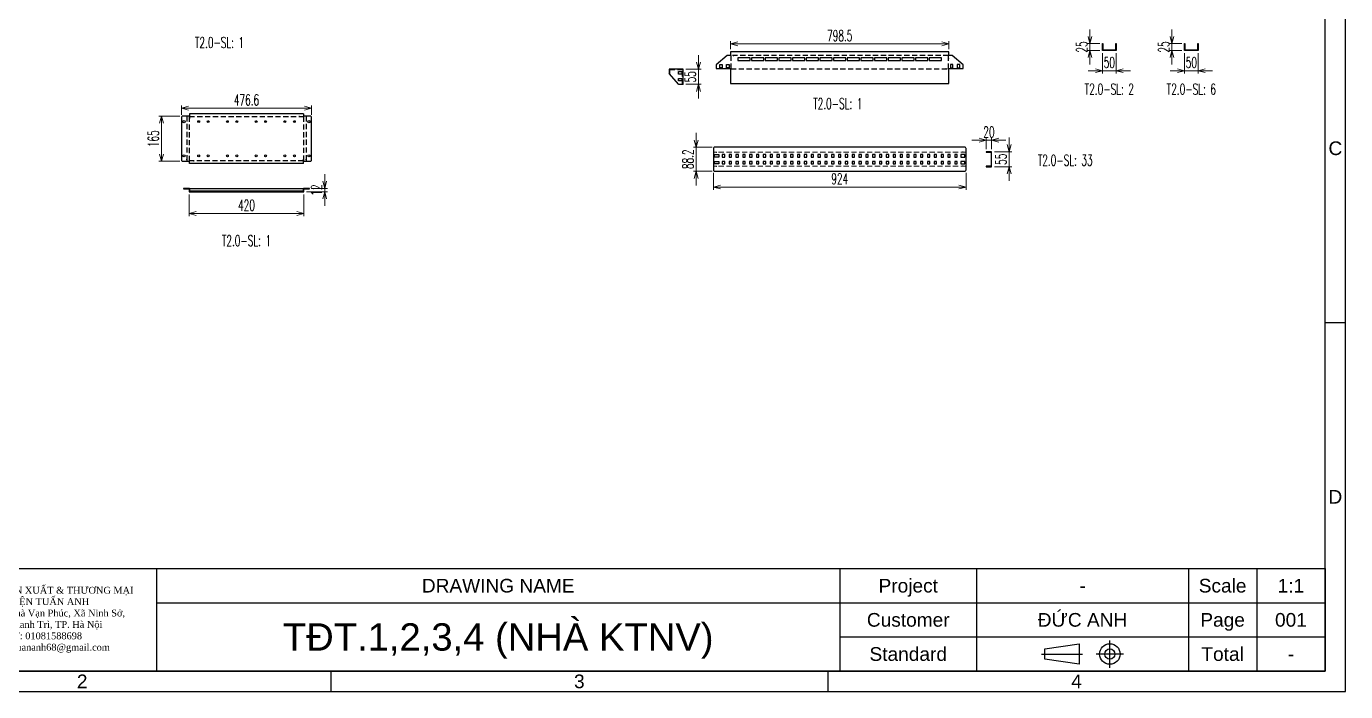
# Model space of a CAD drawing. Header units: millimetres. Extents: x 173893 to 258446, y -176540 to -123824.
# Drawn here: x 248020 to 252846, y -143583 to -141150 of the extents above; entities that cross this region are included whole.
import ezdxf
from ezdxf.enums import TextEntityAlignment as Align

# ---------------------------------------------------------------- set-up
doc = ezdxf.new("R2010")
doc.units = ezdxf.units.MM
doc.header["$LTSCALE"] = 3
doc.linetypes.add('HIDDEN', pattern=[9.525, 6.35, -3.175])
for name, color, linetype in [('@.DM. NÉT CHÍNH', 7, 'Continuous'), ('@.HIDDEN', 8, 'HIDDEN'), ('@.TEXT', 7, 'Continuous'), ('@.VISIBLE', 7, 'Continuous'), ('dim', 7, 'Continuous'), ('Thiet bi', 7, 'Continuous')]:
    doc.layers.add(name, color=color, linetype=linetype)
doc.layers.add('@.DM. NÉT ĐỨT', color=8, linetype='HIDDEN', lineweight=9)
doc.styles.add('Ann_w01', font='romans.shx', dxfattribs={"width": 0.6, "bigfont": 'chineset.shx'})
doc.styles.add('Arial', font='arial.ttf')
doc.dimstyles.new('Dim 01_SC20', dxfattribs={"dimscale": 20, "dimtxt": 2, "dimasz": 1.3, "dimexe": 0.5, "dimexo": 0.5, "dimgap": 0.5, "dimtad": 1, "dimdec": 1, "dimzin": 12, "dimdsep": 46, "dimtxsty": 'Ann_w01', "dimblk": 'OPEN30', "dimcen": 1.5, "dimclrd": 6, "dimclre": 6, "dimclrt": 3, "dimadec": 1, "dimazin": 3, "dimtm": 1e-09, "dimtfac": 1, "dimtdec": 1, "dimtix": 1, "dimtmove": 0, "dimatfit": 3, "dimldrblk": 'OPEN30', "dimfxl": 1, "dimtolj": 1, "dimlwd": 0, "dimlwe": 0, "dimarcsym": 0})

# ---------------------------------------------------------------- blocks, each defined once
blk = doc.blocks.new('_Open30')
at = {"color": 0, "linetype": 'ByBlock', "lineweight": -2}
for p, q in [((-1, 0.27), (0, 0)), ((0, 0), (-1, -0.27)), ((0, 0), (-1, 0))]:
    blk.add_line(p, q, dxfattribs=at)
blk = doc.blocks.new('*D514')
at = {"layer": 'Defpoints', "color": 0, "transparency": 16777216}
for p in [(250596, -141242.9), (251394.5, -141213.5), (251394.5, -141242.9)]:
    blk.add_point(p, dxfattribs=at)
at = {"layer": 'dim', "color": 6, "lineweight": 0, "transparency": 16777216}
for p, q in [((250596, -141232.9), (250596, -141203.5)), ((251394.5, -141232.9), (251394.5, -141203.5)), ((250622, -141213.5), (251368.5, -141213.5))]:
    blk.add_line(p, q, dxfattribs=at)
at = {"layer": 'dim', "color": 6, "lineweight": 0, "transparency": 16777216, "xscale": 26, "yscale": 26, "zscale": 26, "rotation": 180}
blk.add_blockref('_Open30', (250596, -141213.5), dxfattribs=at)
at = {"layer": 'dim', "color": 6, "lineweight": 0, "transparency": 16777216, "xscale": 26, "yscale": 26, "zscale": 26}
blk.add_blockref('_Open30', (251394.5, -141213.5), dxfattribs=at)
at = {"layer": 'dim', "color": 3, "transparency": 16777216, "insert": (250995.2, -141183.5), "char_height": 40, "attachment_point": 5, "style": 'Ann_w01'}
blk.add_mtext('\\A1;798.5', dxfattribs=at)
blk = doc.blocks.new('*D515')
at = {"color": 6, "lineweight": 0, "transparency": 16777216}
for p, q in [((250478.5, -141280.7), (250478.5, -141254.7)), ((250432.1, -141306.7), (250488.5, -141306.7)), ((250478.5, -141306.7), (250478.5, -141361.7)), ((250432.1, -141361.7), (250488.5, -141361.7)), ((250478.5, -141387.7), (250478.5, -141413.7))]:
    blk.add_line(p, q, dxfattribs=at)
at = {"layer": 'Defpoints', "color": 0, "transparency": 16777216}
for p in [(250422.1, -141306.7), (250422.1, -141361.7), (250478.5, -141361.7)]:
    blk.add_point(p, dxfattribs=at)
at = {"color": 6, "lineweight": 0, "transparency": 16777216, "xscale": 26, "yscale": 26, "zscale": 26}
for p, rotation in [((250478.5, -141306.7), 270), ((250478.5, -141361.7), 90)]:
    blk.add_blockref('_Open30', p, dxfattribs=dict(at, rotation=rotation))
at = {"color": 3, "transparency": 16777216, "insert": (250448.5, -141334.2), "char_height": 40, "attachment_point": 5, "rotation": 90, "style": 'Ann_w01'}
blk.add_mtext('\\A1;55', dxfattribs=at)
blk = doc.blocks.new('*D551')
at = {"layer": 'Defpoints', "color": 0, "transparency": 16777216}
for p in [(248615, -141754.5), (249035, -141754.5), (248615, -141834)]:
    blk.add_point(p, dxfattribs=at)
at = {"layer": 'dim', "color": 6, "lineweight": 0, "transparency": 16777216}
for p, q in [((248615, -141764.5), (248615, -141844)), ((249035, -141764.5), (249035, -141844)), ((249009, -141834), (248641, -141834))]:
    blk.add_line(p, q, dxfattribs=at)
at = {"layer": 'dim', "color": 6, "lineweight": 0, "transparency": 16777216, "xscale": 26, "yscale": 26, "zscale": 26, "rotation": 180}
blk.add_blockref('_Open30', (248615, -141834), dxfattribs=at)
at = {"layer": 'dim', "color": 6, "lineweight": 0, "transparency": 16777216, "xscale": 26, "yscale": 26, "zscale": 26}
blk.add_blockref('_Open30', (249035, -141834), dxfattribs=at)
at = {"layer": 'dim', "color": 3, "transparency": 16777216, "insert": (248825, -141804), "char_height": 40, "attachment_point": 5, "style": 'Ann_w01'}
blk.add_mtext('\\A1;420', dxfattribs=at)
blk = doc.blocks.new('*D552')
at = {"layer": 'Defpoints', "color": 0, "transparency": 16777216}
for p in [(249035, -141754.5), (249055, -141742.5), (249111.2, -141754.5)]:
    blk.add_point(p, dxfattribs=at)
at = {"layer": 'dim', "color": 6, "lineweight": 0, "transparency": 16777216}
for p, q in [((249111.2, -141716.5), (249111.2, -141690.5)), ((249045, -141754.5), (249121.2, -141754.5)), ((249065, -141742.5), (249121.2, -141742.5)), ((249111.2, -141742.5), (249111.2, -141754.5)), ((249111.2, -141780.5), (249111.2, -141806.5))]:
    blk.add_line(p, q, dxfattribs=at)
at = {"layer": 'dim', "color": 6, "lineweight": 0, "transparency": 16777216, "xscale": 26, "yscale": 26, "zscale": 26}
for p, rotation in [((249111.2, -141742.5), 270), ((249111.2, -141754.5), 90)]:
    blk.add_blockref('_Open30', p, dxfattribs=dict(at, rotation=rotation))
at = {"layer": 'dim', "color": 3, "transparency": 16777216, "insert": (249081.2, -141748.5), "char_height": 40, "attachment_point": 5, "rotation": 90, "style": 'Ann_w01'}
blk.add_mtext('\\A1;12', dxfattribs=at)
blk = doc.blocks.new('*D553')
at = {"layer": 'Defpoints', "color": 0, "transparency": 16777216}
for p in [(248514.1, -141478.2), (248591.7, -141478.2), (248591.7, -141643.2)]:
    blk.add_point(p, dxfattribs=at)
at = {"layer": 'dim', "color": 6, "lineweight": 0, "transparency": 16777216}
for p, q in [((248581.7, -141478.2), (248504.1, -141478.2)), ((248514.1, -141617.2), (248514.1, -141504.2)), ((248581.7, -141643.2), (248504.1, -141643.2))]:
    blk.add_line(p, q, dxfattribs=at)
at = {"layer": 'dim', "color": 6, "lineweight": 0, "transparency": 16777216, "xscale": 26, "yscale": 26, "zscale": 26}
for p, rotation in [((248514.1, -141478.2), 90), ((248514.1, -141643.2), 270)]:
    blk.add_blockref('_Open30', p, dxfattribs=dict(at, rotation=rotation))
at = {"layer": 'dim', "color": 3, "transparency": 16777216, "insert": (248484.1, -141560.7), "char_height": 40, "attachment_point": 5, "rotation": 90, "style": 'Ann_w01'}
blk.add_mtext('\\A1;165', dxfattribs=at)
blk = doc.blocks.new('*D554')
at = {"layer": 'Defpoints', "color": 0, "transparency": 16777216}
for p in [(249063.3, -141448.6), (248586.7, -141483.2), (249063.3, -141483.2)]:
    blk.add_point(p, dxfattribs=at)
at = {"layer": 'dim', "color": 6, "lineweight": 0, "transparency": 16777216}
for p, q in [((248586.7, -141473.2), (248586.7, -141438.6)), ((248612.7, -141448.6), (249037.3, -141448.6)), ((249063.3, -141473.2), (249063.3, -141438.6))]:
    blk.add_line(p, q, dxfattribs=at)
at = {"layer": 'dim', "color": 6, "lineweight": 0, "transparency": 16777216, "xscale": 26, "yscale": 26, "zscale": 26, "rotation": 180}
blk.add_blockref('_Open30', (248586.7, -141448.6), dxfattribs=at)
at = {"layer": 'dim', "color": 6, "lineweight": 0, "transparency": 16777216, "xscale": 26, "yscale": 26, "zscale": 26}
blk.add_blockref('_Open30', (249063.3, -141448.6), dxfattribs=at)
at = {"layer": 'dim', "color": 3, "transparency": 16777216, "insert": (248825, -141418.6), "char_height": 40, "attachment_point": 5, "style": 'Ann_w01'}
blk.add_mtext('\\A1;476.6', dxfattribs=at)
blk = doc.blocks.new('*D577')
at = {"layer": 'Defpoints', "color": 0, "transparency": 16777216}
for p in [(252256.4, -141237.6), (252306.4, -141237.6), (252306.4, -141311.8)]:
    blk.add_point(p, dxfattribs=at)
at = {"layer": 'dim', "color": 6, "lineweight": 0, "transparency": 16777216}
for p, q in [((252256.4, -141247.6), (252256.4, -141321.8)), ((252306.4, -141247.6), (252306.4, -141321.8)), ((252230.4, -141311.8), (252204.4, -141311.8)), ((252256.4, -141311.8), (252306.4, -141311.8)), ((252332.4, -141311.8), (252358.4, -141311.8))]:
    blk.add_line(p, q, dxfattribs=at)
at = {"layer": 'dim', "color": 6, "lineweight": 0, "transparency": 16777216, "xscale": 26, "yscale": 26, "zscale": 26}
blk.add_blockref('_Open30', (252256.4, -141311.8), dxfattribs=at)
at = {"layer": 'dim', "color": 6, "lineweight": 0, "transparency": 16777216, "xscale": 26, "yscale": 26, "zscale": 26, "rotation": 180}
blk.add_blockref('_Open30', (252306.4, -141311.8), dxfattribs=at)
at = {"layer": 'dim', "color": 3, "transparency": 16777216, "insert": (252281.4, -141281.8), "char_height": 40, "attachment_point": 5, "style": 'Ann_w01'}
blk.add_mtext('\\A1;50', dxfattribs=at)
blk = doc.blocks.new('*D578')
at = {"layer": 'Defpoints', "color": 0, "transparency": 16777216}
for p in [(252210.7, -141237.6), (252256.4, -141212.6), (252256.4, -141237.6)]:
    blk.add_point(p, dxfattribs=at)
at = {"layer": 'dim', "color": 6, "lineweight": 0, "transparency": 16777216}
for p, q in [((252210.7, -141186.6), (252210.7, -141160.6)), ((252246.4, -141212.6), (252200.7, -141212.6)), ((252246.4, -141237.6), (252200.7, -141237.6)), ((252210.7, -141212.6), (252210.7, -141237.6)), ((252210.7, -141263.6), (252210.7, -141289.6))]:
    blk.add_line(p, q, dxfattribs=at)
at = {"layer": 'dim', "color": 6, "lineweight": 0, "transparency": 16777216, "xscale": 26, "yscale": 26, "zscale": 26}
for p, rotation in [((252210.7, -141212.6), 270), ((252210.7, -141237.6), 90)]:
    blk.add_blockref('_Open30', p, dxfattribs=dict(at, rotation=rotation))
at = {"layer": 'dim', "color": 3, "transparency": 16777216, "insert": (252180.7, -141225.1), "char_height": 40, "attachment_point": 5, "rotation": 90, "style": 'Ann_w01'}
blk.add_mtext('\\A1;25', dxfattribs=at)
blk = doc.blocks.new('*D581')
at = {"layer": 'Defpoints', "color": 0, "transparency": 16777216}
for p in [(251956.4, -141237.6), (252006.4, -141237.6), (252006.4, -141311.8)]:
    blk.add_point(p, dxfattribs=at)
at = {"layer": 'dim', "color": 6, "lineweight": 0, "transparency": 16777216}
for p, q in [((251956.4, -141247.6), (251956.4, -141321.8)), ((252006.4, -141247.6), (252006.4, -141321.8)), ((251930.4, -141311.8), (251904.4, -141311.8)), ((251956.4, -141311.8), (252006.4, -141311.8)), ((252032.4, -141311.8), (252058.4, -141311.8))]:
    blk.add_line(p, q, dxfattribs=at)
at = {"layer": 'dim', "color": 6, "lineweight": 0, "transparency": 16777216, "xscale": 26, "yscale": 26, "zscale": 26}
blk.add_blockref('_Open30', (251956.4, -141311.8), dxfattribs=at)
at = {"layer": 'dim', "color": 6, "lineweight": 0, "transparency": 16777216, "xscale": 26, "yscale": 26, "zscale": 26, "rotation": 180}
blk.add_blockref('_Open30', (252006.4, -141311.8), dxfattribs=at)
at = {"layer": 'dim', "color": 3, "transparency": 16777216, "insert": (251981.4, -141281.8), "char_height": 40, "attachment_point": 5, "style": 'Ann_w01'}
blk.add_mtext('\\A1;50', dxfattribs=at)
blk = doc.blocks.new('*D582')
at = {"layer": 'Defpoints', "color": 0, "transparency": 16777216}
for p in [(251910.7, -141237.6), (251956.4, -141212.6), (251956.4, -141237.6)]:
    blk.add_point(p, dxfattribs=at)
at = {"layer": 'dim', "color": 6, "lineweight": 0, "transparency": 16777216}
for p, q in [((251910.7, -141186.6), (251910.7, -141160.6)), ((251946.4, -141212.6), (251900.7, -141212.6)), ((251946.4, -141237.6), (251900.7, -141237.6)), ((251910.7, -141212.6), (251910.7, -141237.6)), ((251910.7, -141263.6), (251910.7, -141289.6))]:
    blk.add_line(p, q, dxfattribs=at)
at = {"layer": 'dim', "color": 6, "lineweight": 0, "transparency": 16777216, "xscale": 26, "yscale": 26, "zscale": 26}
for p, rotation in [((251910.7, -141212.6), 270), ((251910.7, -141237.6), 90)]:
    blk.add_blockref('_Open30', p, dxfattribs=dict(at, rotation=rotation))
at = {"layer": 'dim', "color": 3, "transparency": 16777216, "insert": (251880.7, -141225.1), "char_height": 40, "attachment_point": 5, "rotation": 90, "style": 'Ann_w01'}
blk.add_mtext('\\A1;25', dxfattribs=at)
blk = doc.blocks.new('*D585')
at = {"layer": 'Defpoints', "color": 0, "transparency": 16777216}
for p in [(251550.9, -141608.3), (251550.9, -141663.3), (251615.3, -141663.3)]:
    blk.add_point(p, dxfattribs=at)
at = {"layer": 'dim', "color": 6, "lineweight": 0, "transparency": 16777216}
for p, q in [((251615.3, -141582.3), (251615.3, -141556.3)), ((251560.9, -141608.3), (251625.3, -141608.3)), ((251615.3, -141608.3), (251615.3, -141663.3)), ((251560.9, -141663.3), (251625.3, -141663.3)), ((251615.3, -141689.3), (251615.3, -141715.3))]:
    blk.add_line(p, q, dxfattribs=at)
at = {"layer": 'dim', "color": 6, "lineweight": 0, "transparency": 16777216, "xscale": 26, "yscale": 26, "zscale": 26}
for p, rotation in [((251615.3, -141608.3), 270), ((251615.3, -141663.3), 90)]:
    blk.add_blockref('_Open30', p, dxfattribs=dict(at, rotation=rotation))
at = {"layer": 'dim', "color": 3, "transparency": 16777216, "insert": (251585.3, -141635.8), "char_height": 40, "attachment_point": 5, "rotation": 90, "style": 'Ann_w01'}
blk.add_mtext('\\A1;55', dxfattribs=at)
blk = doc.blocks.new('*D586')
at = {"layer": 'Defpoints', "color": 0, "transparency": 16777216}
for p in [(251550.9, -141565.9), (251530.9, -141608.3), (251550.9, -141608.3)]:
    blk.add_point(p, dxfattribs=at)
at = {"layer": 'dim', "color": 6, "lineweight": 0, "transparency": 16777216}
for p, q in [((251504.9, -141565.9), (251478.9, -141565.9)), ((251530.9, -141598.3), (251530.9, -141555.9)), ((251530.9, -141565.9), (251550.9, -141565.9)), ((251550.9, -141598.3), (251550.9, -141555.9)), ((251576.9, -141565.9), (251602.9, -141565.9))]:
    blk.add_line(p, q, dxfattribs=at)
at = {"layer": 'dim', "color": 6, "lineweight": 0, "transparency": 16777216, "xscale": 26, "yscale": 26, "zscale": 26}
blk.add_blockref('_Open30', (251530.9, -141565.9), dxfattribs=at)
at = {"layer": 'dim', "color": 6, "lineweight": 0, "transparency": 16777216, "xscale": 26, "yscale": 26, "zscale": 26, "rotation": 180}
blk.add_blockref('_Open30', (251550.9, -141565.9), dxfattribs=at)
at = {"layer": 'dim', "color": 3, "transparency": 16777216, "insert": (251540.9, -141535.9), "char_height": 40, "attachment_point": 5, "style": 'Ann_w01'}
blk.add_mtext('\\A1;20', dxfattribs=at)
blk = doc.blocks.new('*D587')
at = {"layer": 'Defpoints', "color": 0, "transparency": 16777216}
for p in [(250533.2, -141674.9), (251457.2, -141674.9), (251457.2, -141737.3)]:
    blk.add_point(p, dxfattribs=at)
at = {"layer": 'dim', "color": 6, "lineweight": 0, "transparency": 16777216}
for p, q in [((250533.2, -141684.9), (250533.2, -141747.3)), ((251457.2, -141684.9), (251457.2, -141747.3)), ((250559.2, -141737.3), (251431.2, -141737.3))]:
    blk.add_line(p, q, dxfattribs=at)
at = {"layer": 'dim', "color": 6, "lineweight": 0, "transparency": 16777216, "xscale": 26, "yscale": 26, "zscale": 26, "rotation": 180}
blk.add_blockref('_Open30', (250533.2, -141737.3), dxfattribs=at)
at = {"layer": 'dim', "color": 6, "lineweight": 0, "transparency": 16777216, "xscale": 26, "yscale": 26, "zscale": 26}
blk.add_blockref('_Open30', (251457.2, -141737.3), dxfattribs=at)
at = {"layer": 'dim', "color": 3, "transparency": 16777216, "insert": (250995.2, -141707.3), "char_height": 40, "attachment_point": 5, "style": 'Ann_w01'}
blk.add_mtext('\\A1;924', dxfattribs=at)
blk = doc.blocks.new('*D588')
at = {"layer": 'Defpoints', "color": 0, "transparency": 16777216}
for p in [(250538.2, -141591.7), (250470, -141679.9), (250538.2, -141679.9)]:
    blk.add_point(p, dxfattribs=at)
at = {"layer": 'dim', "color": 6, "lineweight": 0, "transparency": 16777216}
for p, q in [((250470, -141565.7), (250470, -141539.7)), ((250528.2, -141591.7), (250460, -141591.7)), ((250470, -141591.7), (250470, -141679.9)), ((250528.2, -141679.9), (250460, -141679.9)), ((250470, -141705.9), (250470, -141731.9))]:
    blk.add_line(p, q, dxfattribs=at)
at = {"layer": 'dim', "color": 6, "lineweight": 0, "transparency": 16777216, "xscale": 26, "yscale": 26, "zscale": 26}
for p, rotation in [((250470, -141591.7), 270), ((250470, -141679.9), 90)]:
    blk.add_blockref('_Open30', p, dxfattribs=dict(at, rotation=rotation))
at = {"layer": 'dim', "color": 3, "transparency": 16777216, "insert": (250440, -141635.8), "char_height": 40, "attachment_point": 5, "rotation": 90, "style": 'Ann_w01'}
blk.add_mtext('\\A1;88.2', dxfattribs=at)
blk = doc.blocks.new('Standard ISO')
at = {"color": 6}
for p, q in [((4, -2), (4, 2)), ((-6, 0), (0, 0)), ((6, 0), (2, 0))]:
    blk.add_line(p, q, dxfattribs=at)
blk.add_lwpolyline([(-0.5, 1.5), (-0.5, -1.5), (-5.5, -0.75), (-5.5, 0.75), (-0.5, 1.5)])
for radius in [1.5, 0.75]:
    blk.add_circle((4, 0), radius)
blk = doc.blocks.new('KHUNG BAN VE (Made by Tung)')
at = {"layer": '@.VISIBLE', "color": 8}
for p, q in [((294, 54), (297, 54)), ((123, 18), (123, 3)), ((223, 18), (223, 3)), ((243, 18), (243, 3)), ((274, 18), (274, 3)), ((284, 18), (284, 3)), ((123, 13), (294, 13)), ((223, 8), (294, 8)), ((148.5, 3), (148.5, 0)), ((221.25, 3), (221.25, 0))]:
    blk.add_line(p, q, dxfattribs=at)
for points in [[(0, 0), (297, 0), (297, 210), (0, 210)], [(3, 3), (294, 3), (294, 207), (3, 207)], [(3, 18), (294, 18), (294, 3), (3, 3)]]:
    blk.add_lwpolyline(points, close=True, dxfattribs=at)
blk.add_blockref('Standard ISO', (258.5, 5.5))
at = {"layer": '@.TEXT', "color": 1, "style": 'Arial'}
for s, p in [('C', (295.5, 79.5)), ('D', (295.5, 28.5)), ('2', (112.125, 1.5)), ('3', (184.875, 1.5)), ('4', (257.625, 1.5))]:
    blk.add_text(s, height=2, dxfattribs=at).set_placement(p, align=Align.MIDDLE_CENTER)
at = {"layer": '@.TEXT', "color": 2, "style": 'Arial'}
for s, p in [('DRAWING NAME', (173, 15.5)), ('Project', (233, 15.5)), ('Scale', (279, 15.5)), ('Customer', (233, 10.5)), ('Page', (279, 10.5)), ('Standard', (233, 5.5)), ('Total', (279, 5.5))]:
    blk.add_text(s, height=2, dxfattribs=at).set_placement(p, align=Align.MIDDLE_CENTER)
at = {"layer": '@.TEXT', "color": 1, "style": 'Arial'}
for tag, height, p in [('DESIGNER_NAME', 2, (38, 15.5)), ('PROJECT_CODE', 2, (258.5, 15.5)), ('SCALE', 2, (289, 15.5)), ('APPROVED_NAME', 2, (38, 10.5)), ('DRAWING_NAME', 4, (173, 8)), ('CUSTOMER_NAME', 2, (258.5, 10.5)), ('PAGE', 2, (289, 10.5)), ('TOTAL', 2, (289, 5.5))]:
    blk.add_attdef(tag, text='', height=height, dxfattribs=at).set_placement(p, align=Align.MIDDLE_CENTER)
at = {"layer": '@.VISIBLE', "color": 30, "insert": (106, 10.5), "char_height": 1, "attachment_point": 5, "style": 'Ann_w01'}
blk.add_mtext_dynamic_manual_height_columns('{\\fTimes New Roman|b0|i0|c0|p18;\\W1;CTY TNHH SẢN XUẤT & THƯƠNG MẠI CƠ ĐIỆN TUẤN ANH\\PĐịa chỉ: Bến phà Vạn Phúc, Xã Ninh Sở, Huyện Thanh Trì, TP. Hà Nội\\PMST: 01081588698\\PEmail: ctytuananh68@gmail.com}', width=28.70976, gutter_width=99.197, heights=[0], dxfattribs=at)

msp = doc.modelspace()

# ---------------------------------------------------------------- linework, layer by layer
for p, q in [((250595.96, -141256.84), (250597.26, -141256.84)), ((250605.26, -141256.64), (250607.26, -141256.64)), ((251385.16, -141256.64), (251383.16, -141256.64)), ((251394.46, -141256.84), (251393.16, -141256.84)), ((250595.96, -141304.34), (250597.26, -141304.34)), ((250597.26, -141265.62), (250597.26, -141267.62)), ((250597.26, -141295.56), (250597.26, -141293.56)), ((250605.26, -141304.54), (250607.26, -141304.54)), ((251385.16, -141304.54), (251383.16, -141304.54)), ((251393.16, -141265.62), (251393.16, -141267.62)), ((251393.16, -141295.56), (251393.16, -141293.56)), ((251394.46, -141304.34), (251393.16, -141304.34)), ((250407.08, -141361.74), (250371.58, -141321.74)), ((250373.08, -141321.74), (250371.58, -141321.74)), ((250386.58, -141306.74), (250386.58, -141308.24)), ((250420.58, -141327.74), (250422.08, -141327.74)), ((250420.58, -141352.74), (250422.08, -141352.74)), ((250422.08, -141361.74), (250407.08, -141361.74))]:
    msp.add_line(p, q)
msp.add_lwpolyline([(250543.56, -141290.84), (250543.56, -141304.34), (250595.96, -141304.34), (250595.96, -141358.24), (251394.46, -141358.24), (251394.46, -141304.34), (251446.86, -141304.34), (251446.86, -141290.84), (251406.86, -141256.84), (251394.46, -141256.84), (251394.46, -141242.94), (250595.96, -141242.94), (250595.96, -141256.84), (250583.56, -141256.84)], close=True)
at = {"color": 1}
for points in [[(250622.71, -141274.34), (250667.71, -141274.34), (250667.71, -141265.34), (250622.71, -141265.34)], [(250672.71, -141274.34), (250717.71, -141274.34), (250717.71, -141265.34), (250672.71, -141265.34)], [(250722.71, -141274.34), (250767.71, -141274.34), (250767.71, -141265.34), (250722.71, -141265.34)], [(250772.71, -141274.34), (250817.71, -141274.34), (250817.71, -141265.34), (250772.71, -141265.34)], [(250822.71, -141274.34), (250867.71, -141274.34), (250867.71, -141265.34), (250822.71, -141265.34)], [(250872.71, -141274.34), (250917.71, -141274.34), (250917.71, -141265.34), (250872.71, -141265.34)], [(250922.71, -141274.34), (250967.71, -141274.34), (250967.71, -141265.34), (250922.71, -141265.34)], [(250972.71, -141274.34), (251017.71, -141274.34), (251017.71, -141265.34), (250972.71, -141265.34)], [(251022.71, -141274.34), (251067.71, -141274.34), (251067.71, -141265.34), (251022.71, -141265.34)], [(251072.71, -141274.34), (251117.71, -141274.34), (251117.71, -141265.34), (251072.71, -141265.34)], [(251122.71, -141274.34), (251167.71, -141274.34), (251167.71, -141265.34), (251122.71, -141265.34)], [(251172.71, -141274.34), (251217.71, -141274.34), (251217.71, -141265.34), (251172.71, -141265.34)], [(251222.71, -141274.34), (251267.71, -141274.34), (251267.71, -141265.34), (251222.71, -141265.34)], [(251272.71, -141274.34), (251317.71, -141274.34), (251317.71, -141265.34), (251272.71, -141265.34)], [(251322.71, -141274.34), (251367.71, -141274.34), (251367.71, -141265.34), (251322.71, -141265.34)]]:
    msp.add_lwpolyline(points, close=True, dxfattribs=at)
msp.add_lwpolyline([(250422.08, -141361.74), (250422.08, -141306.74), (250371.58, -141306.74), (250371.58, -141321.74)])
at = {"linetype": 'HIDDEN'}
msp.add_lwpolyline([(250420.58, -141361.74), (250420.58, -141308.24), (250373.08, -141308.24), (250373.08, -141321.74)], dxfattribs=at)
at = {"layer": '@.DM. NÉT CHÍNH', "color": 1}
for p, q in [((250544, -141610.01), (250546, -141610.01)), ((251446.42, -141610.01), (251444.42, -141610.01)), ((251548.93, -141623.31), (251550.93, -141623.31)), ((250544, -141661.61), (250546, -141661.61)), ((251446.42, -141661.61), (251444.42, -141661.61)), ((251548.93, -141648.31), (251550.93, -141648.31))]:
    msp.add_line(p, q, dxfattribs=at)
at = {"layer": '@.DM. NÉT CHÍNH', "color": 151}
for points in [[(252006.38, -141212.61), (252006.38, -141237.61), (251956.38, -141237.61), (251956.38, -141212.61), (251957.88, -141212.61), (251957.88, -141236.11), (252004.88, -141236.11), (252004.88, -141212.61)], [(252306.4, -141212.61), (252306.4, -141237.61), (252256.4, -141237.61), (252256.4, -141212.61), (252257.9, -141212.61), (252257.9, -141236.11), (252304.9, -141236.11), (252304.9, -141212.61)]]:
    msp.add_lwpolyline(points, close=True, dxfattribs=at)
at = {"layer": '@.DM. NÉT CHÍNH', "color": 2}
for points in [[(250556.26, -141300.84), (250556.26, -141288.84), (250565.26, -141288.84), (250565.26, -141300.84)], [(250581.26, -141300.84), (250581.26, -141288.84), (250590.26, -141288.84), (250590.26, -141300.84)], [(251409.16, -141300.84), (251409.16, -141288.84), (251400.16, -141288.84), (251400.16, -141300.84)], [(251434.16, -141300.84), (251434.16, -141288.84), (251425.16, -141288.84), (251425.16, -141300.84)], [(250405.08, -141324.04), (250405.08, -141315.04), (250417.08, -141315.04), (250417.08, -141324.04)], [(250405.08, -141349.04), (250405.08, -141340.04), (250417.08, -141340.04), (250417.08, -141349.04)], [(250552.71, -141618.81), (250552.71, -141627.81), (250537.71, -141627.81), (250537.71, -141618.81)], [(250574.71, -141618.81), (250565.71, -141618.81), (250565.71, -141627.81), (250574.71, -141627.81)], [(250599.71, -141618.81), (250590.71, -141618.81), (250590.71, -141627.81), (250599.71, -141627.81)], [(250624.71, -141618.81), (250615.71, -141618.81), (250615.71, -141627.81), (250624.71, -141627.81)], [(250649.71, -141618.81), (250640.71, -141618.81), (250640.71, -141627.81), (250649.71, -141627.81)], [(250674.71, -141618.81), (250665.71, -141618.81), (250665.71, -141627.81), (250674.71, -141627.81)], [(250699.71, -141618.81), (250690.71, -141618.81), (250690.71, -141627.81), (250699.71, -141627.81)], [(250724.71, -141618.81), (250715.71, -141618.81), (250715.71, -141627.81), (250724.71, -141627.81)], [(250749.71, -141618.81), (250740.71, -141618.81), (250740.71, -141627.81), (250749.71, -141627.81)], [(250774.71, -141618.81), (250765.71, -141618.81), (250765.71, -141627.81), (250774.71, -141627.81)], [(250799.71, -141618.81), (250790.71, -141618.81), (250790.71, -141627.81), (250799.71, -141627.81)], [(250824.71, -141618.81), (250815.71, -141618.81), (250815.71, -141627.81), (250824.71, -141627.81)], [(250849.71, -141618.81), (250840.71, -141618.81), (250840.71, -141627.81), (250849.71, -141627.81)], [(250874.71, -141618.81), (250865.71, -141618.81), (250865.71, -141627.81), (250874.71, -141627.81)], [(250899.71, -141618.81), (250890.71, -141618.81), (250890.71, -141627.81), (250899.71, -141627.81)], [(250924.71, -141618.81), (250915.71, -141618.81), (250915.71, -141627.81), (250924.71, -141627.81)], [(250949.71, -141618.81), (250940.71, -141618.81), (250940.71, -141627.81), (250949.71, -141627.81)], [(250974.71, -141618.81), (250965.71, -141618.81), (250965.71, -141627.81), (250974.71, -141627.81)], [(250999.71, -141618.81), (250990.71, -141618.81), (250990.71, -141627.81), (250999.71, -141627.81)], [(251024.71, -141618.81), (251015.71, -141618.81), (251015.71, -141627.81), (251024.71, -141627.81)], [(251049.71, -141618.81), (251040.71, -141618.81), (251040.71, -141627.81), (251049.71, -141627.81)], [(251074.71, -141618.81), (251065.71, -141618.81), (251065.71, -141627.81), (251074.71, -141627.81)], [(251099.71, -141618.81), (251090.71, -141618.81), (251090.71, -141627.81), (251099.71, -141627.81)], [(251124.71, -141618.81), (251115.71, -141618.81), (251115.71, -141627.81), (251124.71, -141627.81)], [(251149.71, -141618.81), (251140.71, -141618.81), (251140.71, -141627.81), (251149.71, -141627.81)], [(251174.71, -141618.81), (251165.71, -141618.81), (251165.71, -141627.81), (251174.71, -141627.81)], [(251199.71, -141618.81), (251190.71, -141618.81), (251190.71, -141627.81), (251199.71, -141627.81)], [(251224.71, -141618.81), (251215.71, -141618.81), (251215.71, -141627.81), (251224.71, -141627.81)], [(251249.71, -141618.81), (251240.71, -141618.81), (251240.71, -141627.81), (251249.71, -141627.81)], [(251274.71, -141618.81), (251265.71, -141618.81), (251265.71, -141627.81), (251274.71, -141627.81)], [(251299.71, -141618.81), (251290.71, -141618.81), (251290.71, -141627.81), (251299.71, -141627.81)], [(251324.71, -141618.81), (251315.71, -141618.81), (251315.71, -141627.81), (251324.71, -141627.81)], [(251349.71, -141618.81), (251340.71, -141618.81), (251340.71, -141627.81), (251349.71, -141627.81)], [(251374.71, -141618.81), (251365.71, -141618.81), (251365.71, -141627.81), (251374.71, -141627.81)], [(251399.71, -141618.81), (251390.71, -141618.81), (251390.71, -141627.81), (251399.71, -141627.81)], [(251424.71, -141618.81), (251415.71, -141618.81), (251415.71, -141627.81), (251424.71, -141627.81)], [(251437.71, -141618.81), (251437.71, -141627.81), (251452.71, -141627.81), (251452.71, -141618.81)], [(250552.71, -141643.81), (250552.71, -141652.81), (250537.71, -141652.81), (250537.71, -141643.81)], [(250574.71, -141643.81), (250565.71, -141643.81), (250565.71, -141652.81), (250574.71, -141652.81)], [(250599.71, -141643.81), (250590.71, -141643.81), (250590.71, -141652.81), (250599.71, -141652.81)], [(250624.71, -141643.81), (250615.71, -141643.81), (250615.71, -141652.81), (250624.71, -141652.81)], [(250649.71, -141643.81), (250640.71, -141643.81), (250640.71, -141652.81), (250649.71, -141652.81)], [(250674.71, -141643.81), (250665.71, -141643.81), (250665.71, -141652.81), (250674.71, -141652.81)], [(250699.71, -141643.81), (250690.71, -141643.81), (250690.71, -141652.81), (250699.71, -141652.81)], [(250724.71, -141643.81), (250715.71, -141643.81), (250715.71, -141652.81), (250724.71, -141652.81)], [(250749.71, -141643.81), (250740.71, -141643.81), (250740.71, -141652.81), (250749.71, -141652.81)], [(250774.71, -141643.81), (250765.71, -141643.81), (250765.71, -141652.81), (250774.71, -141652.81)], [(250799.71, -141643.81), (250790.71, -141643.81), (250790.71, -141652.81), (250799.71, -141652.81)], [(250824.71, -141643.81), (250815.71, -141643.81), (250815.71, -141652.81), (250824.71, -141652.81)], [(250849.71, -141643.81), (250840.71, -141643.81), (250840.71, -141652.81), (250849.71, -141652.81)], [(250874.71, -141643.81), (250865.71, -141643.81), (250865.71, -141652.81), (250874.71, -141652.81)], [(250899.71, -141643.81), (250890.71, -141643.81), (250890.71, -141652.81), (250899.71, -141652.81)], [(250924.71, -141643.81), (250915.71, -141643.81), (250915.71, -141652.81), (250924.71, -141652.81)], [(250949.71, -141643.81), (250940.71, -141643.81), (250940.71, -141652.81), (250949.71, -141652.81)], [(250974.71, -141643.81), (250965.71, -141643.81), (250965.71, -141652.81), (250974.71, -141652.81)], [(250999.71, -141643.81), (250990.71, -141643.81), (250990.71, -141652.81), (250999.71, -141652.81)], [(251024.71, -141643.81), (251015.71, -141643.81), (251015.71, -141652.81), (251024.71, -141652.81)], [(251049.71, -141643.81), (251040.71, -141643.81), (251040.71, -141652.81), (251049.71, -141652.81)], [(251074.71, -141643.81), (251065.71, -141643.81), (251065.71, -141652.81), (251074.71, -141652.81)], [(251099.71, -141643.81), (251090.71, -141643.81), (251090.71, -141652.81), (251099.71, -141652.81)], [(251124.71, -141643.81), (251115.71, -141643.81), (251115.71, -141652.81), (251124.71, -141652.81)], [(251149.71, -141643.81), (251140.71, -141643.81), (251140.71, -141652.81), (251149.71, -141652.81)], [(251174.71, -141643.81), (251165.71, -141643.81), (251165.71, -141652.81), (251174.71, -141652.81)], [(251199.71, -141643.81), (251190.71, -141643.81), (251190.71, -141652.81), (251199.71, -141652.81)], [(251224.71, -141643.81), (251215.71, -141643.81), (251215.71, -141652.81), (251224.71, -141652.81)], [(251249.71, -141643.81), (251240.71, -141643.81), (251240.71, -141652.81), (251249.71, -141652.81)], [(251274.71, -141643.81), (251265.71, -141643.81), (251265.71, -141652.81), (251274.71, -141652.81)], [(251299.71, -141643.81), (251290.71, -141643.81), (251290.71, -141652.81), (251299.71, -141652.81)], [(251324.71, -141643.81), (251315.71, -141643.81), (251315.71, -141652.81), (251324.71, -141652.81)], [(251349.71, -141643.81), (251340.71, -141643.81), (251340.71, -141652.81), (251349.71, -141652.81)], [(251374.71, -141643.81), (251365.71, -141643.81), (251365.71, -141652.81), (251374.71, -141652.81)], [(251399.71, -141643.81), (251390.71, -141643.81), (251390.71, -141652.81), (251399.71, -141652.81)], [(251424.71, -141643.81), (251415.71, -141643.81), (251415.71, -141652.81), (251424.71, -141652.81)], [(251437.71, -141643.81), (251437.71, -141652.81), (251452.71, -141652.81), (251452.71, -141643.81)]]:
    msp.add_lwpolyline(points, close=True, dxfattribs=at)
at = {"layer": '@.DM. NÉT CHÍNH'}
msp.add_lwpolyline([(251452.21, -141591.71), (250538.21, -141591.71, 0.4142136), (250533.21, -141596.71), (250533.21, -141674.91, 0.4142136), (250538.21, -141679.91), (251452.21, -141679.91, 0.4142136), (251457.21, -141674.91), (251457.21, -141596.71, 0.4142136)], format="xyb", close=True, dxfattribs=at)
at = {"layer": '@.DM. NÉT CHÍNH', "color": 1}
msp.add_lwpolyline([(251530.93, -141663.31), (251550.93, -141663.31), (251550.93, -141608.31), (251530.93, -141608.31), (251530.93, -141610.31), (251548.93, -141610.31), (251548.93, -141661.31), (251530.93, -141661.31)], close=True, dxfattribs=at)
at = {"layer": '@.DM. NÉT ĐỨT', "linetype": 'HIDDEN'}
for p, q in [((251457.21, -141610.01), (250533.21, -141610.01)), ((251457.21, -141661.61), (250533.21, -141661.61))]:
    msp.add_line(p, q, dxfattribs=at)
at = {"layer": '@.HIDDEN'}
for p, q in [((248606.94, -141478.2), (248606.94, -141643.2)), ((249043.14, -141478.2), (249043.14, -141643.2))]:
    msp.add_line(p, q, dxfattribs=at)
at = {"layer": '@.HIDDEN', "linetype": 'HIDDEN'}
msp.add_lwpolyline([(250597.26, -141304.54), (251393.16, -141304.54), (251393.16, -141256.64), (250597.26, -141256.64)], close=True, dxfattribs=at)
at = {"layer": '@.HIDDEN'}
msp.add_lwpolyline([(248616.34, -141479.5), (249033.74, -141479.5), (249033.74, -141641.9), (248616.34, -141641.9)], close=True, dxfattribs=at)
at = {"layer": '@.VISIBLE', "color": 1}
for p, q in [((248606.94, -141483.52), (248606.94, -141486.52)), ((248616.34, -141483.52), (248616.34, -141486.52)), ((248631.07, -141479.5), (248634.07, -141479.5)), ((249019.01, -141479.5), (249016.01, -141479.5)), ((249033.74, -141483.52), (249033.74, -141486.52)), ((249043.14, -141483.52), (249043.14, -141486.52)), ((248606.94, -141637.88), (248606.94, -141634.88)), ((248616.34, -141637.88), (248616.34, -141634.88)), ((248631.07, -141641.9), (248634.07, -141641.9)), ((249019.01, -141641.9), (249016.01, -141641.9)), ((249033.74, -141637.88), (249033.74, -141634.88)), ((249043.14, -141637.88), (249043.14, -141634.88))]:
    msp.add_line(p, q, dxfattribs=at)
at = {"layer": '@.VISIBLE'}
for p, q in [((249033.24, -141469.8), (248616.84, -141469.8)), ((248616.84, -141469.8), (248616.84, -141478.2)), ((249033.24, -141469.8), (249033.24, -141478.2)), ((248616.84, -141651.6), (248616.84, -141643.2)), ((249033.24, -141651.6), (248616.84, -141651.6)), ((249033.24, -141651.6), (249033.24, -141643.2))]:
    msp.add_line(p, q, dxfattribs=at)
for points in [[(248616.84, -141478.2), (248591.74, -141478.2, 0.4142136), (248586.74, -141483.2), (248586.74, -141638.2, 0.4142136), (248591.74, -141643.2), (248616.84, -141643.2)], [(249033.24, -141643.2), (249058.34, -141643.2, 0.4142136), (249063.34, -141638.2), (249063.34, -141483.2, 0.4142136), (249058.34, -141478.2), (249033.24, -141478.2)]]:
    msp.add_lwpolyline(points, format="xyb", dxfattribs=at)
msp.add_lwpolyline([(248595.04, -141744.02), (248615.04, -141744.02), (248615.04, -141754.52), (249035.04, -141754.52), (249035.04, -141744.02), (249055.04, -141744.02), (249055.04, -141742.52), (249033.54, -141742.52), (249033.54, -141753.02), (248616.54, -141753.02), (248616.54, -141742.52), (248595.04, -141742.52)], close=True, dxfattribs=at)
msp.add_lwpolyline([(249033.24, -141753.02), (249033.24, -141743.52), (248616.84, -141743.52), (248616.84, -141753.02)], dxfattribs=at)
at = {"layer": '@.VISIBLE', "color": 2}
for centre in [(248596.74, -141498.2), (249053.34, -141498.2), (248596.74, -141623.2), (249053.34, -141623.2)]:
    msp.add_circle(centre, 4, dxfattribs=at)
at = {"layer": 'Thiet bi', "color": 3}
for centre in [(248650.11, -141498.2), (248685.11, -141498.2), (248755.11, -141498.2), (248790.11, -141498.2), (248860.11, -141498.2), (248895.11, -141498.2), (248965.11, -141498.2), (249000.11, -141498.2), (248650.11, -141623.2), (248685.11, -141623.2), (248755.11, -141623.2), (248790.11, -141623.2), (248860.11, -141623.2), (248895.11, -141623.2), (248965.11, -141623.2), (249000.11, -141623.2)]:
    msp.add_circle(centre, 3.5, dxfattribs=at)

# ---------------------------------------------------------------- block references
at = {"layer": '@.VISIBLE'}
ref = msp.add_blockref('KHUNG BAN VE (Made by Tung)', (245420.85, -143583.06), dxfattribs=dict(at, xscale=25, yscale=25, zscale=25))
ref.add_attrib('TOTAL', '-', dxfattribs={"layer": '@.TEXT', "color": 1, "height": 50, "style": 'Arial'}).set_placement((252645.85, -143445.56), align=Align.MIDDLE_CENTER)
ref.add_attrib('PAGE', '001', dxfattribs={"layer": '@.TEXT', "color": 1, "height": 50, "style": 'Arial'}).set_placement((252645.85, -143320.56), align=Align.MIDDLE_CENTER)
ref.add_attrib('SCALE', '1:1', dxfattribs={"layer": '@.TEXT', "color": 1, "height": 50, "style": 'Arial'}).set_placement((252645.85, -143195.56), align=Align.MIDDLE_CENTER)
ref.add_attrib('CUSTOMER_NAME', 'ĐỨC ANH', dxfattribs={"layer": '@.TEXT', "color": 1, "height": 50, "style": 'Arial'}).set_placement((251883.35, -143320.56), align=Align.MIDDLE_CENTER)
ref.add_attrib('PROJECT_CODE', '-', dxfattribs={"layer": '@.TEXT', "color": 1, "height": 50, "style": 'Arial'}).set_placement((251883.35, -143195.56), align=Align.MIDDLE_CENTER)
ref.add_attrib('DRAWING_NAME', 'TĐT.1,2,3,4 (NHÀ KTNV)', dxfattribs={"layer": '@.TEXT', "color": 1, "height": 100, "style": 'Arial'}).set_placement((249745.85, -143383.06), align=Align.MIDDLE_CENTER)

# ---------------------------------------------------------------- texts
at = {"layer": '@.DM. NÉT CHÍNH', "color": 1, "style": 'Ann_w01', "width": 0.6}
for s, p in [('T2.0-SL: 2', (251981.38, -141379.35)), ('T2.0-SL: 6', (252281.4, -141379.35)), ('T2.0-SL: 33', (251820.05, -141639.42))]:
    msp.add_text(s, height=40, dxfattribs=at).set_placement(p, align=Align.MIDDLE_CENTER)
at = {"layer": '@.VISIBLE', "color": 1, "style": 'Ann_w01', "width": 0.6}
for p in [(248726.5, -141208.6), (250988.15, -141432.11), (248825.04, -141933.39)]:
    msp.add_text('T2.0-SL: 1', height=40, dxfattribs=at).set_placement(p, align=Align.MIDDLE_CENTER)

# ---------------------------------------------------------------- dimensions: what is measured, and where the dimension line sits
dim = msp.add_linear_dim(base=(250478.52, -141361.74), p1=(250422.08, -141306.74), p2=(250422.08, -141361.74), angle=90, dimstyle='Dim 01_SC20')
dim.commit()
dim.dimension.update_dxf_attribs({"geometry": '*D515', "text_midpoint": (250448.52, -141334.24)})
at = {"layer": 'dim'}
for base, p1, p2, picture, middle in [((251394.46, -141213.47), (250595.96, -141242.94), (251394.46, -141242.94), '*D514', (250995.21, -141183.47)), ((252006.38, -141311.83), (251956.38, -141237.61), (252006.38, -141237.61), '*D581', (251981.38, -141281.83)), ((252306.4, -141311.83), (252256.4, -141237.61), (252306.4, -141237.61), '*D577', (252281.4, -141281.83)), ((251550.93, -141565.88), (251530.93, -141608.31), (251550.93, -141608.31), '*D586', (251540.93, -141535.88))]:
    dim = msp.add_linear_dim(base=base, p1=p1, p2=p2, dimstyle='Dim 01_SC20', dxfattribs=at)
    dim.commit()
    dim.dimension.update_dxf_attribs({"geometry": picture, "text_midpoint": middle})
for base, p1, p2, angle, picture, middle in [((251910.65, -141237.61), (251956.38, -141212.61), (251956.38, -141237.61), 90, '*D582', (251880.65, -141225.11)), ((252210.67, -141237.61), (252256.4, -141212.61), (252256.4, -141237.61), 90, '*D578', (252180.67, -141225.11)), ((249063.34, -141448.57), (248586.74, -141483.2), (249063.34, -141483.2), 180, '*D554', (248825.04, -141418.57)), ((248514.12, -141478.2), (248591.74, -141643.2), (248591.74, -141478.2), 90, '*D553', (248484.12, -141560.7)), ((250469.96, -141679.91), (250538.21, -141591.71), (250538.21, -141679.91), 90, '*D588', (250439.96, -141635.81)), ((251615.28, -141663.31), (251550.93, -141608.31), (251550.93, -141663.31), 90, '*D585', (251585.28, -141635.81)), ((249111.16, -141754.52), (249055.04, -141742.52), (249035.04, -141754.52), 90, '*D552', (249081.16, -141748.52)), ((251457.21, -141737.35), (250533.21, -141674.91), (251457.21, -141674.91), 180, '*D587', (250995.21, -141707.35)), ((248615.04, -141834.04), (249035.04, -141754.52), (248615.04, -141754.52), 180, '*D551', (248825.04, -141804.04))]:
    dim = msp.add_linear_dim(base=base, p1=p1, p2=p2, angle=angle, dimstyle='Dim 01_SC20', dxfattribs=at)
    dim.commit()
    dim.dimension.update_dxf_attribs({"geometry": picture, "text_midpoint": middle})

doc.saveas('drawing.dxf')
